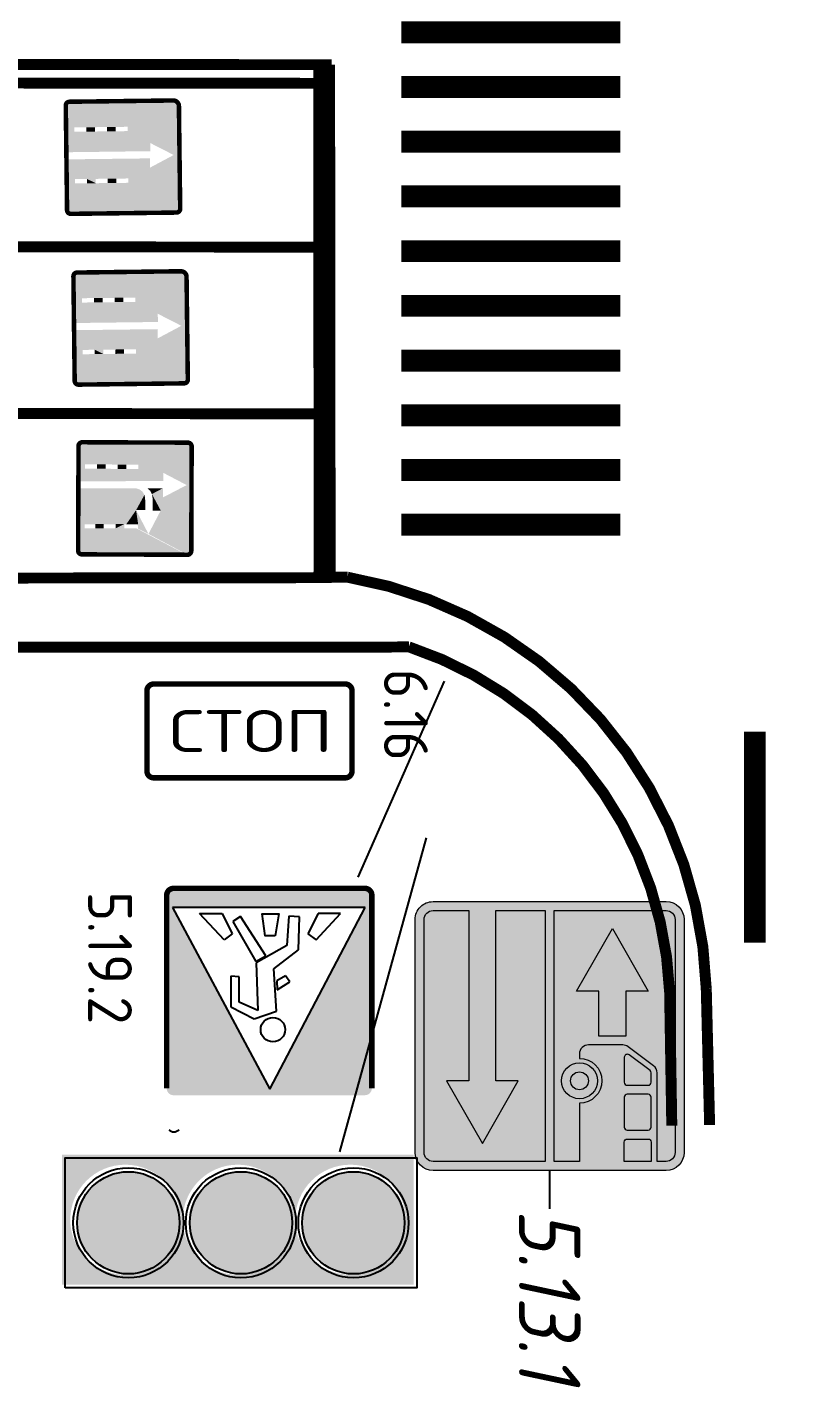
# Model space of a CAD drawing. Header units: millimetres. Extents: x 1734 to 2050, y 1482 to 1843.
# Drawn here: x 1830.05 to 1839.92, y 1807.41 to 1825.12 of the extents above; entities that cross this region are included whole.
import ezdxf
from ezdxf.enums import TextEntityAlignment as Align

# ---------------------------------------------------------------- set-up
doc = ezdxf.new("R2010")
doc.units = ezdxf.units.MM
doc.linetypes.add('1.1', pattern=[141.652646, 70.079133, -0.0001, 71.573413])
doc.linetypes.add('1.3', pattern=[17.848385, 5.910826, -0.0001, 11.937459])
doc.layers.add('знаки', color=7, linetype='Continuous', lineweight=0)
doc.layers.add('КПЧ', color=9, linetype='Continuous')
doc.layers.add('Разметки', color=7, linetype='Continuous')
doc.styles.add('ROMAND', font='ROMAND.SHX', dxfattribs={"height": 2})
doc.styles.add('SASH', font='simplex8.shx', dxfattribs={"width": 0.9, "oblique": 12})

# ---------------------------------------------------------------- blocks, each defined once
blk = doc.blocks.new('*U45')
at = {"color": 0, "linetype": 'ByBlock', "lineweight": 15, "const_width": 0.3999999999999999}
for points in [[(1.794373516902344, 17.10614578687553), (5.772546955710607, 16.68884962015406)], [(1.690049475221975, 16.11160242717347), (5.668222914030238, 15.69430626045199)], [(1.585725433541606, 15.1170590674714), (5.563898872349869, 14.69976290074992)], [(1.481401391861237, 14.12251570776933), (5.4595748306695, 13.70521954104786)], [(1.377077350180868, 13.12797234806727), (5.355250788989132, 12.71067618134579)], [(1.2727533085005, 12.1334289883652), (5.250926747308763, 11.71613282164373)], [(1.168429266820131, 11.13888562866314), (5.146602705628395, 10.72158946194166)], [(1.064105225139762, 10.14434226896107), (5.042278663948025, 9.727046102239596)], [(0.959781183459393, 9.149798909259006), (4.937954622267656, 8.73250274253753)], [(0.8554571417790242, 8.155255549556939), (4.833630580587288, 7.737959382835464)], [(0.7511331000986554, 7.160712189854873), (4.729306538906918, 6.743416023133398)], [(0.6468090584182866, 6.166168830152808), (4.62498249722655, 5.748872663431333)], [(0.5424850167379178, 5.171625470450742), (4.520658455546181, 4.754329303729267)], [(0.438160975057549, 4.177082110748676), (4.416334413865813, 3.759785944027201)], [(0.3338369333771802, 3.182538751046611), (4.312010372185443, 2.765242584325136)], [(0.2295128916968114, 2.187995391344545), (4.207686330505075, 1.77069922462307)], [(0.1251888500164426, 1.193452031642479), (4.103362288824706, 0.7761558649210039)], [(0.02086480833607376, 0.1989086719404132), (3.999038247144337, -0.218387494781062)]]:
    blk.add_lwpolyline(points, dxfattribs=at)
blk = doc.blocks.new('*U44')
at = {"color": 0, "linetype": 'ByBlock', "lineweight": 15, "const_width": 0.3999999999999999}
for points in [[(-13.12797234806729, 1.377077350180702), (-12.72577517414911, 5.211308867368707)], [(-12.13342898836522, 1.272753308500346), (-11.73123181444705, 5.10698482568835)], [(-11.13888562866315, 1.16842926681999), (-10.73668845474498, 5.002660784007995)], [(-10.14434226896109, 1.064105225139634), (-9.742145095042913, 4.898336742327638)], [(-9.149798909259019, 0.9597811834592775), (-8.747601735340846, 4.794012700647282)], [(-8.155255549556951, 0.8554571417789212), (-7.753058375638778, 4.689688658966926)], [(-7.160712189854884, 0.751133100098565), (-6.758515015936711, 4.58536461728657)], [(-6.166168830152817, 0.6468090584182087), (-5.763971656234643, 4.481040575606213)], [(-5.17162547045075, 0.5424850167378525), (-4.769428296532577, 4.376716533925857)], [(-4.177082110748683, 0.4381609750574962), (-3.774884936830509, 4.272392492245501)], [(-3.182538751046615, 0.33383693337714), (-2.780341577128441, 4.168068450565144)], [(-2.187995391344548, 0.2295128916967837), (-1.785798217426374, 4.063744408884788)], [(-1.193452031642481, 0.1251888500164275), (-0.7912548577243073, 3.959420367204432)], [(-0.1989086719404135, 0.02086480833607124), (0.2032885019777599, 3.855096325524076)]]:
    blk.add_lwpolyline(points, dxfattribs=at)
blk = doc.blocks.new('*U34')
at = {"color": 4, "linetype": 'Continuous'}
for points in [[(0.05024047358083639, 3.655453161768152), (0, 3.467953161768154), (7.49526466425246, 3.59295191176814)], [(0.1875000000000007, 3.792712688187315), (0.05024047358083639, 3.655453161768152), (7.42204099343257, 3.769729490948263)], [(7.42204099343257, 3.769729490948263), (0.05024047358083639, 3.655453161768152), (7.49526466425246, 3.59295191176814)], [(0.3749999999999998, 3.84295316176815), (0.1875000000000007, 3.792712688187315), (7.42204099343257, 3.769729490948263)], [(7.245263414252447, 3.842953161768154), (0.3749999999999998, 3.84295316176815), (7.42204099343257, 3.769729490948263)], [(7.49526466425246, 3.59295191176814), (0, 3.467953161768154), (3.645673218720589, 3.455145085120094)], [(0, 3.467953161768154), (1.721933722096167, 0.4079616821160954), (3.645673218720589, 3.455145085120094)], [(0, 3.467953161768154), (-5.995204332975845e-14, -3.467953161768139), (1.721933722096167, 0.4079616821160954)], [(3.645673218720589, 3.455145085120094), (1.721933722096167, 0.4079616821160954), (2.822030134218381, 1.890868450278703)], [(7.49526466425246, 3.59295191176814), (3.645673218720589, 3.455145085120094), (5.467210344123516, 0.4079616821160954)], [(3.645673218720589, 3.455145085120094), (4.469316303222713, 1.862934938942246), (5.467210344123516, 0.4079616821160954)], [(7.49526466425246, 3.59295191176814), (5.467210344123516, 0.4079616821160954), (7.495264664252435, -3.467953161768156)], [(3.37112552388649, 1.890868450278703), (1.721933722096167, 0.4079616821160954), (2.011979975268503, 0.4079616821160954)], [(2.822030134218381, 1.890868450278703), (1.721933722096167, 0.4079616821160954), (3.37112552388649, 1.890868450278703)], [(3.37112552388649, 1.890868450278703), (2.011979975268503, 0.4079616821160954), (3.374101480427442, -3.717954411768146)], [(4.469316303222713, 1.862934938942246), (3.85158398984612, -3.717954411768147), (5.177164090951266, 0.4079616821160953)], [(3.85158398984612, 1.862934938942246), (3.85158398984612, -3.717954411768147), (4.469316303222713, 1.862934938942246)], [(4.469316303222713, 1.862934938942246), (5.177164090951266, 0.4079616821160953), (5.467210344123516, 0.4079616821160954)], [(1.721933722096167, 0.4079616821160954), (-5.995204332975845e-14, -3.467953161768139), (1.721933722096168, -0.3968440640154257)], [(2.011979975268503, 0.4079616821160954), (2.011979975268503, -0.3968440640154257), (3.374101480427442, -3.717954411768146)], [(5.177164090951266, 0.4079616821160953), (3.85158398984612, -3.717954411768147), (5.177164090951265, -0.3968440640154256)], [(5.467210344123516, 0.4079616821160954), (5.467210344123516, -0.3968440640154256), (7.495264664252435, -3.467953161768156)], [(1.721933722096168, -0.3968440640154257), (-5.995204332975845e-14, -3.467953161768139), (1.721933722096168, -0.980928664275538)], [(1.721933722096168, -0.980928664275538), (2.011979975268503, -0.3968440640154257), (1.721933722096168, -0.3968440640154257)], [(2.011979975268503, -0.3968440640154257), (1.721933722096168, -0.980928664275538), (2.011979975268503, -0.9809286642755383)], [(2.011979975268503, -0.3968440640154257), (2.011979975268503, -0.9809286642755383), (3.374101480427442, -3.717954411768146)], [(5.177164090951265, -0.3968440640154256), (3.85158398984612, -3.717954411768147), (5.177164090951266, -0.9809286642755382)], [(5.177164090951266, -0.9809286642755382), (5.467210344123516, -0.3968440640154256), (5.177164090951265, -0.3968440640154256)], [(5.467210344123516, -0.3968440640154256), (5.177164090951266, -0.9809286642755382), (5.467210344123516, -0.9809286642755383)], [(5.467210344123516, -0.3968440640154256), (5.467210344123516, -0.9809286642755383), (7.495264664252435, -3.467953161768156)], [(1.721933722096168, -0.980928664275538), (-5.995204332975845e-14, -3.467953161768139), (1.721933722096168, -1.785734410407059)], [(1.721933722096168, -1.785734410407059), (-5.995204332975845e-14, -3.467953161768139), (1.721933722096167, -2.35403616582181)], [(1.721933722096167, -2.35403616582181), (2.011979975268503, -1.785734410407059), (1.721933722096168, -1.785734410407059)], [(2.011979975268503, -1.785734410407059), (1.721933722096167, -2.35403616582181), (2.011979975268503, -2.35403616582181)], [(2.011979975268503, -0.9809286642755383), (2.011979975268503, -1.785734410407059), (3.374101480427442, -3.717954411768146)], [(2.011979975268503, -1.785734410407059), (2.011979975268503, -2.35403616582181), (3.374101480427442, -3.717954411768146)], [(5.177164090951266, -0.9809286642755382), (3.85158398984612, -3.717954411768147), (5.177164090951265, -1.785734410407059)], [(5.467210344123516, -1.785734410407059), (3.85158398984612, -3.717954411768147), (5.177164090951266, -2.35403616582181)], [(5.177164090951265, -1.785734410407059), (3.85158398984612, -3.717954411768147), (5.467210344123516, -1.785734410407059)], [(5.467210344123516, -1.785734410407059), (5.177164090951266, -2.35403616582181), (5.467210344123515, -2.35403616582181)], [(5.467210344123516, -0.9809286642755383), (5.467210344123516, -1.785734410407059), (7.495264664252435, -3.467953161768156)], [(5.467210344123516, -1.785734410407059), (5.467210344123515, -2.35403616582181), (7.495264664252435, -3.467953161768156)], [(1.721933722096167, -2.35403616582181), (-5.995204332975845e-14, -3.467953161768139), (1.721933722096168, -3.158841911953346)], [(2.011979975268503, -2.35403616582181), (2.011979975268503, -3.158841911953346), (3.374101480427442, -3.717954411768146)], [(5.177164090951266, -2.35403616582181), (3.85158398984612, -3.717954411768147), (5.177164090951266, -3.158841911953346)], [(5.467210344123515, -2.35403616582181), (5.467210344123515, -3.158841911953346), (7.495264664252435, -3.467953161768156)], [(1.721933722096168, -3.158841911953346), (-5.995204332975845e-14, -3.467953161768139), (3.374101480427442, -3.717954411768146)], [(-5.995204332975845e-14, -3.467953161768139), (0.07322367081982298, -3.644730740948248), (3.374101480427442, -3.717954411768146)], [(3.374101480427442, -3.717954411768146), (2.011979975268503, -3.158841911953346), (1.721933722096168, -3.158841911953346)], [(5.467210344123515, -3.158841911953346), (3.85158398984612, -3.717954411768147), (7.495264664252435, -3.467953161768156)], [(3.85158398984612, -3.717954411768147), (5.467210344123515, -3.158841911953346), (5.177164090951266, -3.158841911953346)], [(7.495264664252435, -3.467953161768156), (3.85158398984612, -3.717954411768147), (7.482762961022207, -3.546021018698622)], [(7.482762961022207, -3.546021018698622), (3.85158398984612, -3.717954411768147), (7.446508185749103, -3.616281065234823)], [(7.446508185749103, -3.616281065234823), (3.85158398984612, -3.717954411768147), (7.393591317719149, -3.66919793326479)], [(0.07322367081982298, -3.644730740948248), (0.2500012499999305, -3.717954411768133), (3.374101480427442, -3.717954411768146)], [(7.393591317719149, -3.66919793326479), (3.85158398984612, -3.717954411768147), (7.323331271182926, -3.705452708537923)], [(7.323331271182926, -3.705452708537923), (3.85158398984612, -3.717954411768147), (7.245263414252428, -3.717954411768162)]]:
    blk.add_solid(points, dxfattribs=at)
blk = doc.blocks.new('*U35')
at = {"color": 4, "linetype": 'Continuous'}
for points in [[(0.05024047358083639, 3.655453161768152), (0, 3.467953161768154), (7.49526466425246, 3.59295191176814)], [(0.1875000000000007, 3.792712688187315), (0.05024047358083639, 3.655453161768152), (7.42204099343257, 3.769729490948263)], [(7.42204099343257, 3.769729490948263), (0.05024047358083639, 3.655453161768152), (7.49526466425246, 3.59295191176814)], [(0.3749999999999998, 3.84295316176815), (0.1875000000000007, 3.792712688187315), (7.42204099343257, 3.769729490948263)], [(7.245263414252447, 3.842953161768154), (0.3749999999999998, 3.84295316176815), (7.42204099343257, 3.769729490948263)], [(7.49526466425246, 3.59295191176814), (0, 3.467953161768154), (3.645673218720589, 3.455145085120094)], [(0, 3.467953161768154), (1.721933722096167, 0.4079616821160954), (3.645673218720589, 3.455145085120094)], [(0, 3.467953161768154), (-5.995204332975845e-14, -3.467953161768139), (1.721933722096167, 0.4079616821160954)], [(3.645673218720589, 3.455145085120094), (1.721933722096167, 0.4079616821160954), (2.822030134218381, 1.890868450278703)], [(7.49526466425246, 3.59295191176814), (3.645673218720589, 3.455145085120094), (5.467210344123516, 0.4079616821160954)], [(3.645673218720589, 3.455145085120094), (4.469316303222713, 1.862934938942246), (5.467210344123516, 0.4079616821160954)], [(7.49526466425246, 3.59295191176814), (5.467210344123516, 0.4079616821160954), (7.495264664252435, -3.467953161768156)], [(3.37112552388649, 1.890868450278703), (1.721933722096167, 0.4079616821160954), (2.011979975268503, 0.4079616821160954)], [(2.822030134218381, 1.890868450278703), (1.721933722096167, 0.4079616821160954), (3.37112552388649, 1.890868450278703)], [(3.37112552388649, 1.890868450278703), (2.011979975268503, 0.4079616821160954), (3.374101480427442, -3.717954411768146)], [(4.469316303222713, 1.862934938942246), (3.85158398984612, -3.717954411768147), (5.177164090951266, 0.4079616821160953)], [(3.85158398984612, 1.862934938942246), (3.85158398984612, -3.717954411768147), (4.469316303222713, 1.862934938942246)], [(4.469316303222713, 1.862934938942246), (5.177164090951266, 0.4079616821160953), (5.467210344123516, 0.4079616821160954)], [(1.721933722096167, 0.4079616821160954), (-5.995204332975845e-14, -3.467953161768139), (1.721933722096168, -0.3968440640154257)], [(2.011979975268503, 0.4079616821160954), (2.011979975268503, -0.3968440640154257), (3.374101480427442, -3.717954411768146)], [(5.177164090951266, 0.4079616821160953), (3.85158398984612, -3.717954411768147), (5.177164090951265, -0.3968440640154256)], [(5.467210344123516, 0.4079616821160954), (5.467210344123516, -0.3968440640154256), (7.495264664252435, -3.467953161768156)], [(1.721933722096168, -0.3968440640154257), (-5.995204332975845e-14, -3.467953161768139), (1.721933722096168, -0.980928664275538)], [(1.721933722096168, -0.980928664275538), (2.011979975268503, -0.3968440640154257), (1.721933722096168, -0.3968440640154257)], [(2.011979975268503, -0.3968440640154257), (1.721933722096168, -0.980928664275538), (2.011979975268503, -0.9809286642755383)], [(2.011979975268503, -0.3968440640154257), (2.011979975268503, -0.9809286642755383), (3.374101480427442, -3.717954411768146)], [(5.177164090951265, -0.3968440640154256), (3.85158398984612, -3.717954411768147), (5.177164090951266, -0.9809286642755382)], [(5.177164090951266, -0.9809286642755382), (5.467210344123516, -0.3968440640154256), (5.177164090951265, -0.3968440640154256)], [(5.467210344123516, -0.3968440640154256), (5.177164090951266, -0.9809286642755382), (5.467210344123516, -0.9809286642755383)], [(5.467210344123516, -0.3968440640154256), (5.467210344123516, -0.9809286642755383), (7.495264664252435, -3.467953161768156)], [(1.721933722096168, -0.980928664275538), (-5.995204332975845e-14, -3.467953161768139), (1.721933722096168, -1.785734410407059)], [(1.721933722096168, -1.785734410407059), (-5.995204332975845e-14, -3.467953161768139), (1.721933722096167, -2.35403616582181)], [(1.721933722096167, -2.35403616582181), (2.011979975268503, -1.785734410407059), (1.721933722096168, -1.785734410407059)], [(2.011979975268503, -1.785734410407059), (1.721933722096167, -2.35403616582181), (2.011979975268503, -2.35403616582181)], [(2.011979975268503, -0.9809286642755383), (2.011979975268503, -1.785734410407059), (3.374101480427442, -3.717954411768146)], [(2.011979975268503, -1.785734410407059), (2.011979975268503, -2.35403616582181), (3.374101480427442, -3.717954411768146)], [(5.177164090951266, -0.9809286642755382), (3.85158398984612, -3.717954411768147), (5.177164090951265, -1.785734410407059)], [(5.467210344123516, -1.785734410407059), (3.85158398984612, -3.717954411768147), (5.177164090951266, -2.35403616582181)], [(5.177164090951265, -1.785734410407059), (3.85158398984612, -3.717954411768147), (5.467210344123516, -1.785734410407059)], [(5.467210344123516, -1.785734410407059), (5.177164090951266, -2.35403616582181), (5.467210344123515, -2.35403616582181)], [(5.467210344123516, -0.9809286642755383), (5.467210344123516, -1.785734410407059), (7.495264664252435, -3.467953161768156)], [(5.467210344123516, -1.785734410407059), (5.467210344123515, -2.35403616582181), (7.495264664252435, -3.467953161768156)], [(1.721933722096167, -2.35403616582181), (-5.995204332975845e-14, -3.467953161768139), (1.721933722096168, -3.158841911953346)], [(2.011979975268503, -2.35403616582181), (2.011979975268503, -3.158841911953346), (3.374101480427442, -3.717954411768146)], [(5.177164090951266, -2.35403616582181), (3.85158398984612, -3.717954411768147), (5.177164090951266, -3.158841911953346)], [(5.467210344123515, -2.35403616582181), (5.467210344123515, -3.158841911953346), (7.495264664252435, -3.467953161768156)], [(1.721933722096168, -3.158841911953346), (-5.995204332975845e-14, -3.467953161768139), (3.374101480427442, -3.717954411768146)], [(-5.995204332975845e-14, -3.467953161768139), (0.07322367081982298, -3.644730740948248), (3.374101480427442, -3.717954411768146)], [(3.374101480427442, -3.717954411768146), (2.011979975268503, -3.158841911953346), (1.721933722096168, -3.158841911953346)], [(5.467210344123515, -3.158841911953346), (3.85158398984612, -3.717954411768147), (7.495264664252435, -3.467953161768156)], [(3.85158398984612, -3.717954411768147), (5.467210344123515, -3.158841911953346), (5.177164090951266, -3.158841911953346)], [(7.495264664252435, -3.467953161768156), (3.85158398984612, -3.717954411768147), (7.482762961022207, -3.546021018698622)], [(7.482762961022207, -3.546021018698622), (3.85158398984612, -3.717954411768147), (7.446508185749103, -3.616281065234823)], [(7.446508185749103, -3.616281065234823), (3.85158398984612, -3.717954411768147), (7.393591317719149, -3.66919793326479)], [(0.07322367081982298, -3.644730740948248), (0.2500012499999305, -3.717954411768133), (3.374101480427442, -3.717954411768146)], [(7.393591317719149, -3.66919793326479), (3.85158398984612, -3.717954411768147), (7.323331271182926, -3.705452708537923)], [(7.323331271182926, -3.705452708537923), (3.85158398984612, -3.717954411768147), (7.245263414252428, -3.717954411768162)]]:
    blk.add_solid(points, dxfattribs=at)
blk = doc.blocks.new('5.13.1')
at = {"layer": 'знаки', "true_color": 0xffffff}
h = blk.add_hatch(color=7, dxfattribs=at)
edge = h.paths.add_edge_path()
edge.add_arc((-1.516666666666552, 3.266666666666666), 0.2333333333333343, 89.99999999999648, 179.9999999999965, ccw=False)
edge.add_line((-1.516666666666538, 3.5), (1.516666666666652, 3.5))
edge.add_arc((1.516666666666675, 3.266666666666675), 0.2333333333333254, 1.3073986337985843e-12, 90.00000000000568, ccw=False)
edge.add_line((1.75, 3.26666666666668), (1.75, 0.2333333333333201))
edge.add_arc((1.516666666666675, 0.2333333333333255), 0.2333333333333254, 269.9999999999944, 359.9999999999987, ccw=False)
edge.add_line((1.516666666666652, 0), (-1.516666666666538, 0))
edge.add_arc((-1.516666666666561, 0.2333333333333255), 0.2333333333333255, 180.0000000000013, 270.0000000000056, ccw=False)
edge.add_line((-1.749999999999886, 0.2333333333333201), (-1.749999999999886, 3.26666666666668))
edge = h.paths.add_edge_path(flags=16)
edge.add_line((1.633333333333439, 3.150000000000006), (0.4812500000000455, 3.150000000000006))
edge.add_arc((0.4812500000000433, 3.033333333333307), 0.1166666666666982, 89.99999999999892, 143.1301023541571)
edge.add_line((0.3879166666666833, 3.103333333333325), (0.1399999999999864, 2.772777777777748))
edge.add_arc((0.2333333333333157, 2.702777777777784), 0.1166666666666415, 143.1301023541692, 180.0000000000146)
edge.add_line((0.1166666666666742, 2.702777777777754), (0.1166666666666742, 2.255555555555475))
edge.add_arc((0.2333333333333441, 2.25555555555547), 0.1166666666666698, 179.9999999999978, 270.0000000000021)
edge.add_line((0.2333333333333485, 2.1388888888888), (0.2916666666666288, 2.1388888888888))
edge.add_arc((0.5833333333333144, 2.1388888888888), 0.2916666666666856, 0, 180, ccw=False)
edge.add_line((0.875, 2.1388888888888), (1.633333333333439, 2.1388888888888))
edge.add_line((1.633333333333439, 2.1388888888888), (1.633333333333439, 1.808333333333223))
edge.add_line((1.633333333333439, 1.808333333333223), (-1.633333333333326, 1.808333333333223))
edge.add_line((-1.633333333333326, 1.808333333333223), (-1.633333333333326, 3.26666666666668))
edge.add_arc((-1.516666666666595, 3.266666666666623), 0.1166666666667311, 89.99999999997209, 179.9999999999721, ccw=False)
edge.add_line((-1.516666666666538, 3.383333333333354), (1.516666666666652, 3.383333333333354))
edge.add_arc((1.516666666666704, 3.266666666666619), 0.1166666666667355, 3.012701199622825e-11, 90.0000000000258, ccw=False)
edge.add_line((1.633333333333439, 3.26666666666668), (1.633333333333439, 3.150000000000006))
edge = h.paths.add_edge_path(flags=16)
edge.add_arc((0.6027777777777097, 3.033333333333253), 0.03888888888894182, 1.15808539601474e-10, 90.00000000009322)
edge.add_line((0.6027777777776464, 3.072222222222194), (0.4812500000000455, 3.072222222222194))
edge.add_arc((0.4812500000000085, 3.033333333333235), 0.03888888888895981, 89.99999999994554, 143.1301023540427)
edge.add_line((0.4501388888888869, 3.056666666666672), (0.2459722222222354, 2.784444444444347))
edge.add_arc((0.2770833333332419, 2.761111111110991), 0.0388888888888189, 143.1301023540368, 269.999999999889)
edge.add_line((0.2770833333331666, 2.722222222222172), (0.6027777777776464, 2.722222222222172))
edge.add_arc((0.6027777777777175, 2.761111111111106), 0.03888888888893405, 269.9999999998954, 359.9999999998954)
edge.add_line((0.6416666666666515, 2.761111111111035), (0.6416666666666515, 3.033333333333331))
edge = h.paths.add_edge_path(flags=16)
edge.add_arc((1.186111111111138, 3.03333333333331), 0.03888888888888498, 3.205999118915548e-11, 90.00000000000948)
edge.add_line((1.186111111111131, 3.072222222222194), (0.7972222222222172, 3.072222222222194))
edge.add_arc((0.7972222222222107, 3.03333333333331), 0.03888888888888475, 89.99999999999052, 179.9999999999679)
edge.add_line((0.7583333333333258, 3.033333333333331), (0.7583333333333258, 2.761111111111035))
edge.add_arc((0.7972222222222107, 2.761111111111056), 0.03888888888888498, 180.0000000000321, 270.0000000000095)
edge.add_line((0.7972222222222172, 2.722222222222172), (1.186111111111131, 2.722222222222285))
edge.add_arc((1.18611111111116, 2.761111111111148), 0.03888888888886299, 269.9999999999581, 359.9999999999581)
edge.add_line((1.225000000000023, 2.76111111111112), (1.225000000000023, 3.033333333333331))
edge = h.paths.add_edge_path(flags=16)
edge.add_line((1.633333333333439, 2.722222222222172), (1.380555555555702, 2.722222222222172))
edge.add_arc((1.380555555555639, 2.761111111111113), 0.0388888888889416, 180.0000000001158, 270.0000000000932, ccw=False)
edge.add_line((1.341666666666697, 2.761111111111035), (1.341666666666697, 3.033333333333331))
edge.add_arc((1.380555555555639, 3.033333333333253), 0.03888888888894182, 89.99999999990678, 179.9999999998842, ccw=False)
edge.add_line((1.380555555555702, 3.072222222222194), (1.633333333333439, 3.072222222222194))
edge.add_line((1.633333333333439, 3.072222222222194), (1.633333333333439, 2.722222222222172))
edge = h.paths.add_edge_path(flags=16)
edge.add_line((1.633333333333439, 1.691666666666663), (1.633333333333439, 0.2333333333333201))
edge.add_arc((1.516666666666718, 0.2333333333333956), 0.1166666666667213, 269.99999999996726, 359.9999999999629, ccw=False)
edge.add_line((1.516666666666652, 0.1166666666666742), (-1.516666666666538, 0.1166666666666742))
edge.add_arc((-1.516666666666604, 0.2333333333333956), 0.1166666666667213, 180.0000000000371, 270.00000000003274, ccw=False)
edge.add_line((-1.633333333333326, 0.2333333333333201), (-1.633333333333326, 0.7000000000001307))
edge.add_line((-1.633333333333326, 0.7000000000001307), (0.5833333333332575, 0.7000000000001307))
edge.add_line((0.5833333333332575, 0.7000000000001307), (0.5833333333332575, 0.4083333333336157))
edge.add_line((0.5833333333332575, 0.4083333333336157), (1.400000000000091, 0.8750000000000853))
edge.add_line((1.400000000000091, 0.8750000000000853), (0.5833333333332575, 1.341666666666555))
edge.add_line((0.5833333333332575, 1.341666666666555), (0.5833333333332575, 1.05000000000004))
edge.add_line((0.5833333333332575, 1.05000000000004), (-1.633333333333326, 1.05000000000004))
edge.add_line((-1.633333333333326, 1.05000000000004), (-1.633333333333326, 1.691666666666663))
edge.add_line((-1.633333333333326, 1.691666666666663), (1.633333333333439, 1.691666666666663))
at = {"layer": 'знаки'}
h = blk.add_hatch(color=5, dxfattribs=at)
edge = h.paths.add_edge_path()
edge.add_line((1.633333333333439, 3.150000000000006), (0.4812500000000455, 3.150000000000006))
edge.add_arc((0.4812500000000433, 3.033333333333307), 0.1166666666666982, 89.99999999999892, 143.1301023541571)
edge.add_line((0.3879166666666833, 3.103333333333325), (0.1399999999999864, 2.772777777777748))
edge.add_arc((0.2333333333333157, 2.702777777777784), 0.1166666666666415, 143.1301023541692, 180.0000000000146)
edge.add_line((0.1166666666666742, 2.702777777777754), (0.1166666666666742, 2.255555555555475))
edge.add_arc((0.2333333333333441, 2.25555555555547), 0.1166666666666698, 179.9999999999978, 270.0000000000021)
edge.add_line((0.2333333333333485, 2.1388888888888), (0.2916666666666288, 2.1388888888888))
edge.add_arc((0.5833333333333144, 2.1388888888888), 0.2916666666666856, 0, 180, ccw=False)
edge.add_line((0.875, 2.1388888888888), (1.633333333333439, 2.1388888888888))
edge.add_line((1.633333333333439, 2.1388888888888), (1.633333333333439, 1.808333333333223))
edge.add_line((1.633333333333439, 1.808333333333223), (-1.633333333333326, 1.808333333333223))
edge.add_line((-1.633333333333326, 1.808333333333223), (-1.633333333333326, 3.26666666666668))
edge.add_arc((-1.516666666666595, 3.266666666666623), 0.1166666666667311, 89.99999999997209, 179.9999999999721, ccw=False)
edge.add_line((-1.516666666666538, 3.383333333333354), (1.516666666666652, 3.383333333333354))
edge.add_arc((1.516666666666704, 3.266666666666619), 0.1166666666667355, 3.012701199622825e-11, 90.0000000000258, ccw=False)
edge.add_line((1.633333333333439, 3.26666666666668), (1.633333333333439, 3.150000000000006))
h.paths.add_polyline_path([(-0.5833333333333712, 3.033333333333331), (-0.5833333333333712, 2.741666666666589), (0, 2.741666666666589), (0, 2.39166666666668), (-0.5833333333333712, 2.39166666666668), (-0.5833333333333712, 2.099999999999966), (-1.399999999999977, 2.566666666666634)], flags=16)
edge = h.paths.add_edge_path(flags=16)
edge.add_arc((0.5833333333332575, 2.1388888888888), 0.2333333333333421, 0, 360)
edge = h.paths.add_edge_path(flags=16)
edge.add_arc((0.5833333333332575, 2.1388888888888), 0.1166666666666755, 0, 360)
at = {"layer": 'знаки', "true_color": 0xffffff}
blk.add_hatch(color=7, dxfattribs=at).paths.add_polyline_path([(-0.5833333333333712, 3.033333333333331), (-0.5833333333333712, 2.741666666666589), (0, 2.741666666666589), (0, 2.39166666666668), (-0.5833333333333712, 2.39166666666668), (-0.5833333333333712, 2.099999999999966), (-1.399999999999977, 2.566666666666634)])
at = {"layer": 'знаки'}
h = blk.add_hatch(color=5, dxfattribs=at)
edge = h.paths.add_edge_path()
edge.add_arc((0.6027777777777097, 3.033333333333253), 0.03888888888894182, 1.15808539601474e-10, 90.00000000009322)
edge.add_line((0.6027777777776464, 3.072222222222194), (0.4812500000000455, 3.072222222222194))
edge.add_arc((0.4812500000000085, 3.033333333333235), 0.03888888888895981, 89.99999999994554, 143.1301023540427)
edge.add_line((0.4501388888888869, 3.056666666666672), (0.2459722222222354, 2.784444444444347))
edge.add_arc((0.2770833333332419, 2.761111111110991), 0.0388888888888189, 143.1301023540368, 269.999999999889)
edge.add_line((0.2770833333331666, 2.722222222222172), (0.6027777777776464, 2.722222222222172))
edge.add_arc((0.6027777777777175, 2.761111111111106), 0.03888888888893405, 269.9999999998954, 359.9999999998954)
edge.add_line((0.6416666666666515, 2.761111111111035), (0.6416666666666515, 3.033333333333331))
h = blk.add_hatch(color=5, dxfattribs=at)
edge = h.paths.add_edge_path()
edge.add_arc((1.186111111111138, 3.03333333333331), 0.03888888888888498, 3.205999118915548e-11, 90.00000000000948)
edge.add_line((1.186111111111131, 3.072222222222194), (0.7972222222222172, 3.072222222222194))
edge.add_arc((0.7972222222222107, 3.03333333333331), 0.03888888888888475, 89.99999999999052, 179.9999999999679)
edge.add_line((0.7583333333333258, 3.033333333333331), (0.7583333333333258, 2.761111111111035))
edge.add_arc((0.7972222222222107, 2.761111111111056), 0.03888888888888498, 180.0000000000321, 270.0000000000095)
edge.add_line((0.7972222222222172, 2.722222222222172), (1.186111111111131, 2.722222222222285))
edge.add_arc((1.18611111111116, 2.761111111111148), 0.03888888888886299, 269.9999999999581, 359.9999999999581)
edge.add_line((1.225000000000023, 2.76111111111112), (1.225000000000023, 3.033333333333331))
h = blk.add_hatch(color=5, dxfattribs=at)
edge = h.paths.add_edge_path()
edge.add_line((1.633333333333439, 2.722222222222172), (1.380555555555702, 2.722222222222172))
edge.add_arc((1.380555555555639, 2.761111111111113), 0.0388888888889416, 180.0000000001158, 270.0000000000932, ccw=False)
edge.add_line((1.341666666666697, 2.761111111111035), (1.341666666666697, 3.033333333333331))
edge.add_arc((1.380555555555639, 3.033333333333253), 0.03888888888894182, 89.99999999990678, 179.9999999998842, ccw=False)
edge.add_line((1.380555555555702, 3.072222222222194), (1.633333333333439, 3.072222222222194))
edge.add_line((1.633333333333439, 3.072222222222194), (1.633333333333439, 2.722222222222172))
at = {"layer": 'знаки', "true_color": 0xffffff}
h = blk.add_hatch(color=7, dxfattribs=at)
edge = h.paths.add_edge_path()
edge.add_arc((0.5833333333332575, 2.1388888888888), 0.2333333333333421, 0, 360)
edge = h.paths.add_edge_path(flags=17)
edge.add_arc((0.5833333333332575, 2.1388888888888), 0.1166666666666755, 0, 360)
at = {"layer": 'знаки'}
h = blk.add_hatch(color=5, dxfattribs=at)
edge = h.paths.add_edge_path()
edge.add_line((1.633333333333439, 1.691666666666663), (1.633333333333439, 0.2333333333333201))
edge.add_arc((1.516666666666718, 0.2333333333333956), 0.1166666666667213, 269.99999999996726, 359.9999999999629, ccw=False)
edge.add_line((1.516666666666652, 0.1166666666666742), (-1.516666666666538, 0.1166666666666742))
edge.add_arc((-1.516666666666604, 0.2333333333333956), 0.1166666666667213, 180.0000000000371, 270.00000000003274, ccw=False)
edge.add_line((-1.633333333333326, 0.2333333333333201), (-1.633333333333326, 0.7000000000001307))
edge.add_line((-1.633333333333326, 0.7000000000001307), (0.5833333333332575, 0.7000000000001307))
edge.add_line((0.5833333333332575, 0.7000000000001307), (0.5833333333332575, 0.4083333333336157))
edge.add_line((0.5833333333332575, 0.4083333333336157), (1.400000000000091, 0.8750000000000853))
edge.add_line((1.400000000000091, 0.8750000000000853), (0.5833333333332575, 1.341666666666555))
edge.add_line((0.5833333333332575, 1.341666666666555), (0.5833333333332575, 1.05000000000004))
edge.add_line((0.5833333333332575, 1.05000000000004), (-1.633333333333326, 1.05000000000004))
edge.add_line((-1.633333333333326, 1.05000000000004), (-1.633333333333326, 1.691666666666663))
edge.add_line((-1.633333333333326, 1.691666666666663), (1.633333333333439, 1.691666666666663))
at = {"layer": 'Defpoints'}
blk.add_lwpolyline([(1.75, 1.750000000000057), (2.25, 1.750000000000057)], dxfattribs=at)
at = {"layer": 'знаки'}
blk.add_lwpolyline([(-1.749999999999886, 3.26666666666668, -0.4142135623730951), (-1.516666666666538, 3.5), (1.516666666666652, 3.5, -0.4142135623731172), (1.75, 3.26666666666668), (1.75, 0.2333333333333201, -0.4142135623731172), (1.516666666666652, 0), (-1.516666666666538, 0, -0.4142135623731172), (-1.749999999999886, 0.2333333333333201), (-1.749999999999886, 3.26666666666668)], format="xyb", dxfattribs=at)
at = {"layer": 'знаки', "color": 7, "true_color": 0xffffff}
for points in [[(1.633333333333439, 3.150000000000006), (0.4812500000000455, 3.150000000000006, 0.2360679774997997), (0.3879166666666833, 3.103333333333325), (0.1399999999999864, 2.772777777777748, 0.1622776601683858), (0.1166666666666742, 2.702777777777754), (0.1166666666666742, 2.255555555555475, 0.4142135623731172), (0.2333333333333485, 2.1388888888888), (0.2916666666666288, 2.1388888888888, -0.9999999999999999), (0.875, 2.1388888888888), (1.633333333333439, 2.1388888888888), (1.633333333333439, 1.808333333333223), (-1.633333333333326, 1.808333333333223), (-1.633333333333326, 3.26666666666668, -0.4142135623730951), (-1.516666666666538, 3.383333333333354), (1.516666666666652, 3.383333333333354, -0.4142135623730728), (1.633333333333439, 3.26666666666668)], [(1.633333333333439, 2.722222222222172), (1.380555555555702, 2.722222222222172, -0.4142135623729785), (1.341666666666697, 2.761111111111035), (1.341666666666697, 3.033333333333331, -0.4142135623729785), (1.380555555555702, 3.072222222222194), (1.633333333333439, 3.072222222222194)], [(1.633333333333439, 1.691666666666663), (1.633333333333439, 0.2333333333333201, -0.4142135623730728), (1.516666666666652, 0.1166666666666742), (-1.516666666666538, 0.1166666666666742, -0.4142135623730728), (-1.633333333333326, 0.2333333333333201), (-1.633333333333326, 0.7000000000001307), (0.5833333333332575, 0.7000000000001307), (0.5833333333332575, 0.4083333333336157), (1.400000000000091, 0.8750000000000853), (0.5833333333332575, 1.341666666666555), (0.5833333333332575, 1.05000000000004), (-1.633333333333326, 1.05000000000004), (-1.633333333333326, 1.691666666666663)]]:
    blk.add_lwpolyline(points, format="xyb", close=True, dxfattribs=at)
blk.add_lwpolyline([(-0.5833333333333712, 3.033333333333331), (-0.5833333333333712, 2.741666666666589), (0, 2.741666666666589), (0, 2.39166666666668), (-0.5833333333333712, 2.39166666666668), (-0.5833333333333712, 2.099999999999966), (-1.399999999999977, 2.566666666666634)], close=True, dxfattribs=at)
for points in [[(0.6416666666666515, 3.033333333333331, 0.4142135623729785), (0.6027777777776464, 3.072222222222194), (0.4812500000000455, 3.072222222222194, 0.2360679774995197), (0.4501388888888869, 3.056666666666672), (0.2459722222222354, 2.784444444444347, 0.6180339887499454), (0.2770833333331666, 2.722222222222172), (0.6027777777776464, 2.722222222222172, 0.414213562373095), (0.6416666666666515, 2.761111111111035), (0.6416666666666515, 3.033333333333331)], [(1.225000000000023, 3.033333333333331, 0.4142135623729785), (1.186111111111131, 3.072222222222194), (0.7972222222222172, 3.072222222222194, 0.4142135623729785), (0.7583333333333258, 3.033333333333331), (0.7583333333333258, 2.761111111111035, 0.4142135623729785), (0.7972222222222172, 2.722222222222172), (1.186111111111131, 2.722222222222285, 0.414213562373095), (1.225000000000023, 2.76111111111112), (1.225000000000023, 3.033333333333331)]]:
    blk.add_lwpolyline(points, format="xyb", dxfattribs=at)
for radius in [0.2333333333333421, 0.1166666666666755]:
    blk.add_circle((0.5833333333332575, 2.1388888888888), radius, dxfattribs=at)
at = {"layer": 'знаки', "color": 0, "lineweight": 30, "style": 'SASH', "oblique": 12, "width": 0.9}
blk.add_text('5.13.1', height=0.8, dxfattribs=at).set_placement((2.25, 1.750000000000057), align=Align.MIDDLE_LEFT)

msp = doc.modelspace()

# ---------------------------------------------------------------- hatches: boundary and pattern name
at = {"linetype": 'Continuous'}
h = msp.add_hatch(color=4, dxfattribs=at)
h.paths.add_polyline_path([(1831.868228799213, 1811.308261446873, 0.4142135623731241), (1831.957277815111, 1811.219212430975), (1832.604852620805, 1811.219212430975), (1832.604852620805, 1812.428413619429), (1831.945400194783, 1813.664234119244), (1832.604852620805, 1813.664234119244), (1832.604852620805, 1813.912364480087), (1831.957277815111, 1813.912364480087, 0.4142135623731246), (1831.868228799213, 1813.823315464189)])
h.paths.add_polyline_path([(1832.604852620805, 1811.219212430975), (1834.448950203446, 1811.219212430975, 0.4142135623730246), (1834.537999219344, 1811.308261446873), (1834.537999219344, 1813.823315464189, 0.4142135623731246), (1834.448950203446, 1813.912364480087), (1832.604852620805, 1813.912364480087), (1832.604852620805, 1813.664234119244), (1834.452555334507, 1813.664234119244), (1833.208403159907, 1811.297353819715), (1832.604852620805, 1812.428413619429)])
at = {"ltscale": 0.2}
h = msp.add_hatch(color=251, dxfattribs=at)
h.dxf.hatch_style = 1
h.paths.add_polyline_path([(1835.082929616193, 1808.75163094166), (1835.082929616193, 1810.445591255681), (1830.505286612221, 1810.445591255681), (1830.505286612221, 1808.75163094166)])
h.paths.add_polyline_path([(1834.258423987138, 1810.315310344767, -1), (1834.258423987138, 1808.881911852575, -1)], flags=16)
h.paths.add_polyline_path([(1834.258423987138, 1810.264280886013, -1), (1834.258423987138, 1808.932941311329, -1)], flags=0)
h.paths.add_polyline_path([(1832.794108114207, 1808.881911852575, -1), (1832.794108114207, 1810.315310344767, -1)], flags=16)
h.paths.add_polyline_path([(1832.794108114207, 1808.932941311329, -1), (1832.794108114207, 1810.264280886013, -1)], flags=0)
h.paths.add_polyline_path([(1831.329792241275, 1808.881911852575, -1), (1831.329792241275, 1810.315310344767, -1)], flags=16)
h.paths.add_polyline_path([(1831.329792241275, 1808.932941311329, -1), (1831.329792241275, 1810.264280886013, -1)], flags=0)
h = msp.add_hatch(color=3)
h.dxf.hatch_style = 1
h.paths.add_polyline_path([(1831.369582554324, 1810.224465019592, 1), (1831.369582554324, 1808.893125444908, 1)])
h = msp.add_hatch(color=2)
h.dxf.hatch_style = 1
h.paths.add_polyline_path([(1832.833898427256, 1810.224465019592, 1), (1832.833898427256, 1808.893125444908, 1)])
h = msp.add_hatch(color=1)
h.dxf.hatch_style = 1
h.paths.add_polyline_path([(1834.298214300187, 1810.224465019592, 1), (1834.298214300187, 1808.893125444908, 1)])

# ---------------------------------------------------------------- linework, layer by layer
at = {"color": 7, "lineweight": 25}
for p, q in [((1835.479712104329, 1816.612219436209), (1834.353725550069, 1814.056977973336)), ((1835.242952092048, 1814.57075223139), (1834.116965537787, 1810.482250221585))]:
    msp.add_line(p, q, dxfattribs=at)
at = {"color": 4, "linetype": 'Continuous'}
for p, q in [((1831.945400194783, 1813.664234119244), (1833.208403159907, 1811.297353819715)), ((1834.452555334507, 1813.664234119244), (1831.945400194783, 1813.664234119244)), ((1833.208403159907, 1811.297353819715), (1834.452555334507, 1813.664234119244))]:
    msp.add_line(p, q, dxfattribs=at)
at = {"color": 7, "linetype": 'Continuous'}
for p, q in [((1832.296457062965, 1813.584189764845), (1832.590182793376, 1813.584189764845)), ((1832.616486655228, 1813.242156941607), (1832.296457062965, 1813.584189764845)), ((1832.590182793376, 1813.584189764845), (1832.721701723364, 1813.322320806978)), ((1832.828501791516, 1813.548423101305), (1832.728436410017, 1813.480628679572)), ((1832.728436410017, 1813.480628679572), (1833.029362610177, 1812.959635864343)), ((1833.158703831752, 1813.035753932657), (1832.828501791516, 1813.548423101305)), ((1833.458406981596, 1813.551084487017), (1833.43137262641, 1813.168880527045)), ((1833.597696576422, 1813.541870708636), (1833.458406981596, 1813.551084487017)), ((1833.584376508642, 1813.111244555129), (1833.597696576422, 1813.541870708636)), ((1833.837980320684, 1813.584189764845), (1833.706461390694, 1813.322320806978)), ((1833.811676458831, 1813.242156941607), (1834.131706051095, 1813.584189764845)), ((1834.131706051095, 1813.584189764845), (1833.837980320684, 1813.584189764845)), ((1832.721701723364, 1813.322320806978), (1832.616486655228, 1813.242156941607)), ((1833.706461390694, 1813.322320806978), (1833.811676458831, 1813.242156941607)), ((1833.43137262641, 1813.168880527045), (1833.031867322819, 1812.94145191303)), ((1833.263437328422, 1812.863931918293), (1833.584376508642, 1813.111244555129)), ((1833.029362610177, 1812.959635864343), (1833.158703831752, 1813.035753932657)), ((1833.031867322819, 1812.94145191303), (1833.052825188477, 1812.321247005402)), ((1832.81020857005, 1812.759413293545), (1832.702217176962, 1812.768511611123)), ((1832.702217176962, 1812.768511611123), (1832.703705269753, 1812.372164450496)), ((1832.812556067392, 1812.432995960537), (1832.81020857005, 1812.759413293545)), ((1833.295273896851, 1812.313119466166), (1833.263437328422, 1812.863931918293)), ((1833.414509969754, 1812.775300177879), (1833.29920563081, 1812.706776824447)), ((1833.470777543006, 1812.69689713232), (1833.414509969754, 1812.775300177879)), ((1833.29920563081, 1812.706776824447), (1833.304131341804, 1812.590148974294)), ((1833.304131341804, 1812.590148974294), (1833.470777543006, 1812.69689713232)), ((1833.052825188477, 1812.321247005402), (1832.812556067392, 1812.432995960537)), ((1832.703705269753, 1812.372164450496), (1833.006981973579, 1812.213014235735)), ((1833.006981973579, 1812.213014235735), (1833.295273896851, 1812.313119466166))]:
    msp.add_line(p, q, dxfattribs=at)
at = {"color": 4, "linetype": 'Continuous'}
for points, const_width in [([(1832.027111168892, 1824.097825865074, 0.4142135623730951), (1831.953197301212, 1824.169953886175), (1830.602620154683, 1824.153438600077, 0.4142135623730948), (1830.554534566855, 1824.10416244191), (1830.571191186854, 1822.742027376597, 0.4142135623730955), (1830.62046734502, 1822.693941788769), (1831.995384562942, 1822.710754712988, 0.4142135623730951), (1832.04347015077, 1822.760030871154)], 0.0584211229288765), ([(1832.12639052724, 1821.874396672441, 0.4142135623730951), (1832.05247665956, 1821.946524693542), (1830.701899513031, 1821.930009407444, 0.4142135623730948), (1830.653813925203, 1821.880733249278), (1830.670470545202, 1820.518598183965, 0.4142135623730955), (1830.719746703368, 1820.470512596136), (1832.094663921291, 1820.487325520356, 0.4142135623730951), (1832.142749509118, 1820.536601678522)], 0.0584211229288765), ([(1830.720492245607, 1819.672148572266, -0.4142135623730955), (1830.769362175713, 1819.720646958338), (1832.144372176093, 1819.715400110272, -0.4142135623730951), (1832.192870562167, 1819.666530180165), (1832.187672492318, 1818.304303194961, -0.4142135623730951), (1832.138802562212, 1818.255804808889), (1830.763792561831, 1818.261051656956, -0.4142135623730948), (1830.715294175759, 1818.309921587062)], 0.05842112292887653)]:
    msp.add_lwpolyline(points, format="xyb", close=True, dxfattribs=dict(at, const_width=const_width))
at = {"color": 7, "linetype": 'Continuous', "const_width": 0.07123885652400562}
msp.add_lwpolyline([(1831.610521208677, 1816.488394151796), (1831.610521208677, 1815.440385461735, 0.4142135623730945), (1831.699570224575, 1815.351336445837), (1834.19124261291, 1815.351336445837, 0.4142135623730945), (1834.280291628807, 1815.440385461735), (1834.280291628807, 1816.484111412823, 0.4142135623730951), (1834.19124261291, 1816.573160428721), (1831.699570224575, 1816.573160428721, 0.4142135623730951), (1831.610521208677, 1816.484111412823)], format="xyb", dxfattribs=at)
at = {"color": 4, "linetype": 'Continuous', "const_width": 0.07123885652400562}
for points in [[(1831.957277815111, 1813.912364480087, 0.4142135623730955), (1831.868228799213, 1813.823315464189, 0.4142135623730955)], [(1834.537999219344, 1813.823315464189, 0.4142135623730948), (1834.448950203446, 1813.912364480087, 0.4142135623730948)]]:
    msp.add_lwpolyline(points, format="xyb", dxfattribs=at)
for points in [[(1831.868228799213, 1813.823315464189), (1831.868228799213, 1811.308261446873)], [(1834.448950203446, 1813.912364480087), (1831.957277815111, 1813.912364480087)], [(1834.537999219344, 1811.308261446873), (1834.537999219344, 1813.823315464189)]]:
    msp.add_lwpolyline(points, dxfattribs=at)
at = {"color": 7, "linetype": 'Continuous'}
msp.add_lwpolyline([(1833.281138436622, 1813.294202074327), (1833.147350685118, 1813.295365006725), (1833.111867852655, 1813.582027798674), (1833.328254998218, 1813.582027798674)], close=True, dxfattribs=at)
msp.add_lwpolyline([(1830.545076925269, 1808.711815075239), (1830.545076925269, 1810.40577538926), (1835.122719929242, 1810.40577538926), (1835.122719929242, 1808.711815075239)], close=True)
msp.add_circle((1833.250383324212, 1812.07333748328), 0.1590270292042215, dxfattribs=at)
for centre, radius in [((1831.369582554324, 1809.558795232249), 0.716699246095971), ((1832.833898427256, 1809.558795232249), 0.716699246095971), ((1834.298214300187, 1809.558795232249), 0.716699246095971), ((1831.369582554324, 1809.558795232249), 0.6656697873415114), ((1832.833898427256, 1809.558795232249), 0.6656697873415114), ((1834.298214300187, 1809.558795232249), 0.6656697873415114)]:
    msp.add_circle(centre, radius)
msp.add_arc((1831.961979416835, 1810.836666988421), 0.09350099918775735, 225, 315, dxfattribs=at)
at = {"color": 4, "linetype": 'Continuous'}
for points in [[(1830.769362175713, 1819.720646958338), (1830.718735164172, 1819.211680780275), (1830.734882866028, 1819.706519059224)], [(1830.805268601291, 1819.375662261531), (1830.718735164172, 1819.211680780275), (1830.769362175713, 1819.720646958338)], [(1830.734882866028, 1819.706519059224), (1830.718735164172, 1819.211680780275), (1830.720492245607, 1819.672148572266)], [(1830.805484130124, 1819.43214460969), (1830.805268601291, 1819.375662261531), (1830.769362175713, 1819.720646958338)], [(1830.962208507206, 1819.431546571135), (1830.805484130124, 1819.43214460969), (1830.769362175713, 1819.720646958338)], [(1831.072877123876, 1819.431124274994), (1830.962208507206, 1819.431546571135), (1830.769362175713, 1819.720646958338)], [(1831.229601500961, 1819.430526236438), (1831.072877123876, 1819.431124274994), (1830.769362175713, 1819.720646958338)], [(1831.343343600318, 1819.430092212311), (1831.229601500961, 1819.430526236438), (1830.769362175713, 1819.720646958338)], [(1831.500067977401, 1819.429494173755), (1831.343343600318, 1819.430092212311), (1830.769362175713, 1819.720646958338)], [(1831.823413237818, 1819.32245867959), (1831.500067977401, 1819.429494173755), (1830.769362175713, 1819.720646958338)], [(1832.144372176093, 1819.715400110272), (1831.823413237818, 1819.32245867959), (1830.769362175713, 1819.720646958338)], [(1832.144372176093, 1819.715400110272), (1832.128508178723, 1819.162965021113), (1831.823413237818, 1819.32245867959)], [(1832.138802562212, 1818.255804808889), (1832.128508178723, 1819.162965021113), (1832.144372176093, 1819.715400110272)], [(1832.178742663051, 1819.701009489851), (1832.138802562212, 1818.255804808889), (1832.144372176093, 1819.715400110272)], [(1832.173281871897, 1818.269932708004), (1832.138802562212, 1818.255804808889), (1832.178742663051, 1819.701009489851)], [(1832.192870562167, 1819.666530180165), (1832.173281871897, 1818.269932708004), (1832.178742663051, 1819.701009489851)], [(1832.173281871897, 1818.269932708004), (1832.192870562167, 1819.666530180165), (1832.187672492318, 1818.304303194961)], [(1830.961992978375, 1819.375064222975), (1830.718735164172, 1819.211680780275), (1830.805268601291, 1819.375662261531)], [(1831.072661595045, 1819.374641926834), (1830.718735164172, 1819.211680780275), (1830.961992978375, 1819.375064222975)], [(1831.229385972129, 1819.374043888278), (1830.718735164172, 1819.211680780275), (1831.072661595045, 1819.374641926834)], [(1831.343128071486, 1819.373609864152), (1830.718735164172, 1819.211680780275), (1831.229385972129, 1819.374043888278)], [(1831.499852448568, 1819.373011825595), (1830.718735164172, 1819.211680780275), (1831.343128071486, 1819.373609864152)], [(1831.823413237818, 1819.32245867959), (1830.718735164172, 1819.211680780275), (1831.499852448568, 1819.373011825595)], [(1831.823728978027, 1819.215529914885), (1830.718735164172, 1819.211680780275), (1831.823413237818, 1819.32245867959)], [(1831.072661595045, 1819.374641926834), (1830.961992978375, 1819.375064222975), (1830.962208507206, 1819.431546571135)], [(1830.962208507206, 1819.431546571135), (1831.072877123876, 1819.431124274994), (1831.072661595045, 1819.374641926834)], [(1831.343343600318, 1819.430092212311), (1831.229385972129, 1819.374043888278), (1831.229601500961, 1819.430526236438)], [(1831.229385972129, 1819.374043888278), (1831.343343600318, 1819.430092212311), (1831.343128071486, 1819.373609864152)], [(1831.823413237818, 1819.32245867959), (1831.499852448568, 1819.373011825595), (1831.500067977401, 1819.429494173755)], [(1830.729422074874, 1818.275442277377), (1830.715294175759, 1818.309921587062), (1830.718380372087, 1819.118702546773)], [(1831.467244589739, 1819.120913799708), (1831.340369531907, 1818.650695943335), (1830.718380372087, 1819.118702546773)], [(1830.763792561831, 1818.261051656956), (1830.729422074874, 1818.275442277377), (1830.718380372087, 1819.118702546773)], [(1830.80229453288, 1818.596265992555), (1830.763792561831, 1818.261051656956), (1830.718380372087, 1819.118702546773)], [(1830.718380372087, 1819.118702546773), (1830.802510061711, 1818.652748340714), (1830.80229453288, 1818.596265992555)], [(1830.959234438796, 1818.652150302159), (1830.802510061711, 1818.652748340714), (1830.718380372087, 1819.118702546773)], [(1831.069903055465, 1818.651728006017), (1830.959234438796, 1818.652150302159), (1830.718380372087, 1819.118702546773)], [(1831.226627432549, 1818.651129967461), (1831.069903055465, 1818.651728006017), (1830.718380372087, 1819.118702546773)], [(1831.340369531907, 1818.650695943335), (1831.226627432549, 1818.651129967461), (1830.718380372087, 1819.118702546773)], [(1831.469472418827, 1818.836411367357), (1831.340369531907, 1818.650695943335), (1831.467244589739, 1819.120913799708)], [(1831.514187649796, 1819.106969644953), (1831.469472418827, 1818.836411367357), (1831.467244589739, 1819.120913799708)], [(1831.818565584093, 1819.121951183472), (1831.652480956769, 1819.08866428062), (1831.617092844078, 1819.121356272969)], [(1832.128508178723, 1819.162965021113), (1831.630781116762, 1818.526823980465), (1831.79027477524, 1818.831918921368)], [(1832.138802562212, 1818.255804808889), (1831.630781116762, 1818.526823980465), (1832.128508178723, 1819.162965021113)], [(1831.818565584093, 1819.121951183472), (1831.675416400341, 1819.04629624654), (1831.652480956769, 1819.08866428062)], [(1831.818565584093, 1819.121951183472), (1831.79027477524, 1818.831918921368), (1831.675416400341, 1819.04629624654)], [(1832.128508178723, 1819.162965021113), (1831.79027477524, 1818.831918921368), (1831.818920791829, 1819.001656323177)], [(1831.818920791829, 1819.001656323177), (1831.79027477524, 1818.831918921368), (1831.818565584093, 1819.121951183472)], [(1831.553047295539, 1819.077170009516), (1831.469472418827, 1818.836411367357), (1831.514187649796, 1819.106969644953)], [(1831.578690976026, 1819.035450805418), (1831.469472418827, 1818.836411367357), (1831.553047295539, 1819.077170009516)], [(1831.587731694442, 1818.987322271782), (1831.469472418827, 1818.836411367357), (1831.578690976026, 1819.035450805418)], [(1831.588176270517, 1818.836761877149), (1831.469472418827, 1818.836411367357), (1831.587731694442, 1818.987322271782)], [(1831.79027477524, 1818.831918921368), (1831.683441735825, 1818.998791732291), (1831.675416400341, 1819.04629624654)], [(1831.79027477524, 1818.831918921368), (1831.68393540653, 1818.831604921533), (1831.683441735825, 1818.998791732291)], [(1831.497093908989, 1818.65009790478), (1831.340369531907, 1818.650695943335), (1831.469472418827, 1818.836411367357)], [(1831.630781116762, 1818.526823980465), (1831.496878380157, 1818.59361555662), (1831.469472418827, 1818.836411367357)], [(1831.318517074819, 1818.656202691022), (1830.741940104745, 1818.266558404644), (1831.204559446631, 1818.60015436699)], [(1831.318301545988, 1818.599720342864), (1830.741940104745, 1818.266558404644), (1831.318517074819, 1818.656202691022)], [(1830.937166452877, 1818.601174701687), (1830.741940104745, 1818.266558404644), (1830.780442075794, 1818.601772740243)], [(1831.047835069548, 1818.600752405546), (1830.741940104745, 1818.266558404644), (1830.937166452877, 1818.601174701687)], [(1831.204559446631, 1818.60015436699), (1830.741940104745, 1818.266558404644), (1831.047835069548, 1818.600752405546)], [(1831.475025923071, 1818.599122304307), (1830.741940104745, 1818.266558404644), (1831.318301545988, 1818.599720342864)], [(1832.116950105126, 1818.261311556576), (1830.741940104745, 1818.266558404644), (1831.475025923071, 1818.599122304307)], [(1831.04805059838, 1818.657234753705), (1830.937166452877, 1818.601174701687), (1830.937381981709, 1818.657657049846)], [(1830.937166452877, 1818.601174701687), (1831.04805059838, 1818.657234753705), (1831.047835069548, 1818.600752405546)], [(1831.318517074819, 1818.656202691022), (1831.204559446631, 1818.60015436699), (1831.204774975463, 1818.656636715149)], [(1832.116950105126, 1818.261311556576), (1831.475025923071, 1818.599122304307), (1831.475025923071, 1818.599122304307)]]:
    msp.add_solid(points, dxfattribs=at)
at = {"color": 4, "linetype": 'Continuous', "extrusion": (0, 0, -1)}
msp.add_solid([(-1832.116950105126, 1818.261311556576), (-1831.608928659675, 1818.532330728151), (-1831.608928659675, 1818.532330728151)], dxfattribs=at)
at = {"layer": 'КПЧ', "color": 0, "lineweight": 30, "const_width": 0.1424777130480112}
for points in [[(1833.9085124841, 1822.260621919087), (1824.879350338846, 1822.269323675694)], [(1833.836565506541, 1820.090619022254), (1824.807403361287, 1820.099320778861)]]:
    msp.add_lwpolyline(points, dxfattribs=at)
at = {"layer": 'КПЧ', "color": 7, "lineweight": 30, "const_width": 0.1424777130480112}
msp.add_lwpolyline([(1834.013296203871, 1817.957742957155), (1794.623099248249, 1817.908695836355)], dxfattribs=at)
at = {"layer": 'КПЧ', "color": 5, "lineweight": 30, "const_width": 0.1424777130480112}
msp.add_lwpolyline([(1834.703019685623, 1817.053582623596), (1751.664363109122, 1817.061396957493)], dxfattribs=at)
msp.add_lwpolyline([(1838.441145524575, 1810.823807124133), (1838.413078336146, 1812.562342101908, 0.3126623052985181), (1835.019761518608, 1817.056818116034), (1834.703019685623, 1817.053582623596)], format="xyb", dxfattribs=at)
at = {"layer": 'Разметки', "color": 7, "linetype": '1.1', "ltscale": 0.5, "const_width": 0.2849554260960224}
msp.add_lwpolyline([(1833.923728513511, 1817.963845881153), (1833.916805129366, 1824.636084801499)], dxfattribs=at)
at = {"layer": 'Разметки', "color": 7, "linetype": '1.3', "lineweight": 0, "const_width": 0.1424777130480112, "flags": 128}
for points in [[(1834.015819503189, 1824.636033776265), (1767.780918417964, 1824.659067291197)], [(1833.805627490452, 1824.393233778908), (1767.823248506692, 1824.459533655208)]]:
    msp.add_lwpolyline(points, dxfattribs=at)
msp.add_lwpolyline([(1838.93351329071, 1810.8319219573), (1838.889925226831, 1812.60339305126, 0.3564641890283329), (1834.221590228153, 1817.963700754762), (1833.776627458727, 1817.963301581274)], format="xyb", dxfattribs=at)

# ---------------------------------------------------------------- block references
at = {"color": 4, "linetype": 'Continuous', "xscale": 0.1947370764295885, "yscale": 0.1947370764295885, "zscale": 0.1947370764295885, "rotation": 270.7005960618216}
for name, p in [('*U35', (1831.277908727948, 1824.161696243125)), ('*U34', (1831.377188086296, 1821.938267050493))]:
    msp.add_blockref(name, p, dxfattribs=at)
at = {"layer": 'знаки', "rotation": 270}
msp.add_blockref('5.13.1', (1835.100945058826, 1811.990544625827), dxfattribs=at)
at = {"layer": 'Разметки', "color": 7, "xscale": -0.712388565240056, "yscale": 0.7123885652400561, "zscale": 0.7123885652400561, "rotation": 174.0117768827568}
for name, p in [('*U45', (1834.91993834919, 1830.899498144446)), ('*U44', (1848.92559364385, 1815.953425178609))]:
    msp.add_blockref(name, p, dxfattribs=at)

# ---------------------------------------------------------------- texts
at = {"color": 7, "linetype": 'Continuous', "style": 'ROMAND', "width": 0.9}
for s, p in [('6.16', (1834.695707407571, 1816.771346822168)), ('5.19.2', (1830.845717938595, 1813.8730773971))]:
    msp.add_text(s, height=0.569910852192045, rotation=270, dxfattribs=at).set_placement(p)
at = {"color": 7, "linetype": 'Continuous', "style": 'ROMAND'}
msp.add_text('СТОП', height=0.5459944454537103, dxfattribs=at).set_placement((1831.897876504515, 1815.687019171709), (1834.029854815334, 1815.687019171709), align=Align.ALIGNED)

doc.saveas('drawing.dxf')
